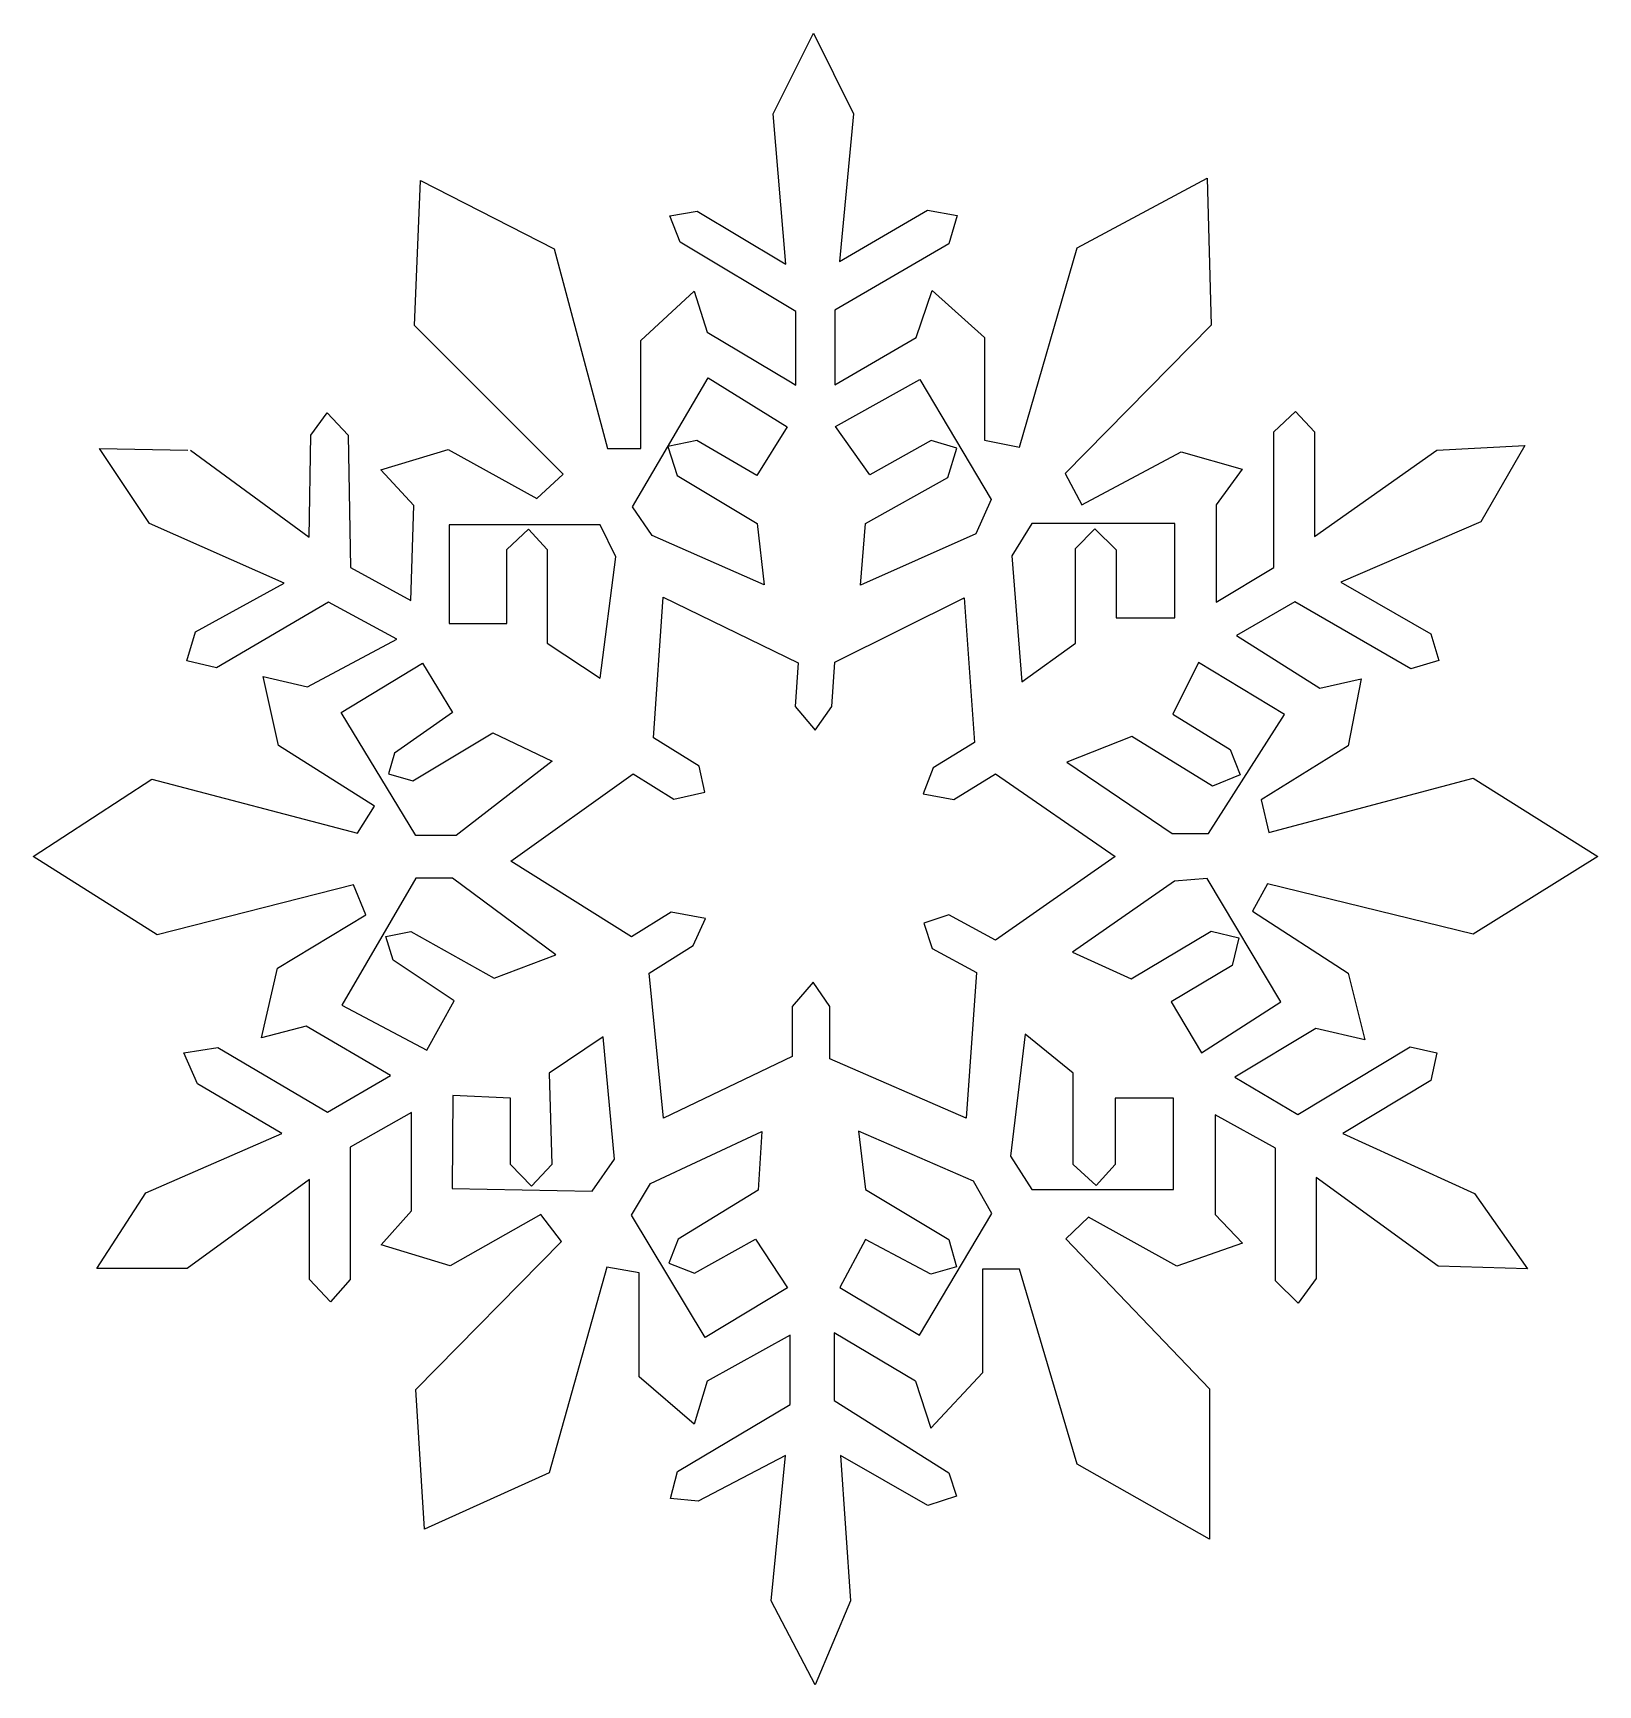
# Model space of a CAD drawing. Header units: millimetres. Extents: x -63 to 31, y -53.7 to 45.5.
import ezdxf

# ---------------------------------------------------------------- set-up
doc = ezdxf.new("R2010")
doc.units = ezdxf.units.MM
doc.layers.get('0').update_dxf_attribs({"linetype": 'CONTINUOUS'})

msp = doc.modelspace()

# ---------------------------------------------------------------- linework, layer by layer
for p, q in [((-18.533, 40.613), (-16.115, 45.455)), ((-16.115, 45.455), (-13.724, 40.613)), ((-17.782, 31.566), (-18.533, 40.613)), ((-13.724, 40.613), (-14.568, 31.743)), ((-0.275, 32.565), (7.525, 36.737)), ((7.525, 36.737), (7.767, 27.915)), ((-40.091, 27.897), (-39.721, 36.606)), ((-39.721, 36.606), (-31.704, 32.494)), ((-24.742, 34.476), (-23.112, 34.764)), ((-23.112, 34.764), (-18.025, 31.712)), ((-14.568, 31.743), (-9.275, 34.826)), ((-9.275, 34.826), (-7.5, 34.5)), ((-24.132, 32.905), (-24.742, 34.476)), ((-7.5, 34.5), (-8.001, 32.796)), ((-17.175, 28.731), (-24.132, 32.905)), ((-8.001, 32.796), (-14.847, 28.809)), ((-31.704, 32.494), (-28.5, 20.5)), ((-3.745, 20.593), (-0.275, 32.565)), ((-18.025, 31.712), (-17.782, 31.566)), ((-26.5, 27), (-23.294, 29.962)), ((-23.294, 29.962), (-22.5, 27.5)), ((-9.953, 27.17), (-9, 30)), ((-9, 30), (-5.848, 27.17)), ((-14.847, 28.809), (-14.847, 24.319)), ((-31.165, 18.972), (-40.091, 27.897)), ((-17.175, 24.305), (-17.175, 28.731)), ((7.767, 27.915), (-1, 19)), ((-26.5, 20.5), (-26.5, 27)), ((-22.5, 27.5), (-17.5, 24.5)), ((-14.847, 24.319), (-9.953, 27.17)), ((-5.848, 27.17), (-5.848, 21)), ((-17.5, 24.5), (-17.175, 24.305)), ((-46.304, 21.304), (-45.325, 22.642)), ((-45.325, 22.642), (-44.071, 21.304)), ((11.531, 21.5), (12.829, 22.719)), ((12.829, 22.719), (13.974, 21.5)), ((-46.42, 15.187), (-46.304, 21.304)), ((-44.071, 21.304), (-43.925, 13.362)), ((-5.848, 21), (-3.745, 20.593)), ((11.531, 13.362), (11.531, 21.5)), ((13.974, 21.5), (13.974, 15.22)), ((-56, 16), (-59, 20.5)), ((-59, 20.5), (-53.7, 20.4)), ((-53.54, 20.397), (-46.42, 15.187)), ((-42.115, 19.218), (-38.068, 20.445)), ((-38.068, 20.445), (-32.736, 17.499)), ((-28.5, 20.5), (-26.5, 20.5)), ((0.003, 17.124), (5.956, 20.308)), ((5.956, 20.308), (9.623, 19.257)), ((13.974, 15.22), (21.313, 20.412)), ((21.313, 20.412), (26.607, 20.692)), ((26.607, 20.692), (23.96, 16.111)), ((-40.117, 17.088), (-42.115, 19.218)), ((-32.736, 17.499), (-31.165, 18.972)), ((-1, 19), (0.003, 17.124)), ((9.623, 19.257), (8.063, 17.124)), ((-40.305, 11.384), (-40.117, 17.088)), ((8.063, 17.124), (8.063, 11.278)), ((-47.925, 12.422), (-56, 16)), ((23.96, 16.111), (15.554, 12.488)), ((-43.925, 13.362), (-40.305, 11.384)), ((8.063, 11.278), (11.531, 13.362)), ((-53.239, 9.488), (-47.925, 12.422)), ((15.554, 12.488), (20.954, 9.368)), ((-45.254, 11.268), (-51.988, 7.337)), ((-41.155, 9.062), (-45.254, 11.268)), ((12.788, 11.296), (9.289, 9.283)), ((19.757, 7.27), (12.788, 11.296)), ((-53.76, 7.754), (-53.239, 9.488)), ((-46.51, 6.188), (-41.155, 9.062)), ((9.289, 9.283), (14.292, 6.118)), ((20.954, 9.368), (21.437, 7.781)), ((-51.988, 7.337), (-53.76, 7.754)), ((21.437, 7.781), (19.757, 7.27)), ((-48.255, 2.666), (-49.178, 6.817)), ((-49.178, 6.817), (-46.51, 6.188)), ((14.292, 6.118), (16.781, 6.68)), ((16.781, 6.68), (16, 2.653)), ((-42.492, -0.969), (-48.255, 2.666)), ((16, 2.653), (10.777, -0.593)), ((-63, -4), (-55.861, 0.648)), ((-55.861, 0.648), (-43.512, -2.586)), ((11.222, -2.563), (23.5, 0.713)), ((23.5, 0.713), (31, -4)), ((-43.512, -2.586), (-42.492, -0.969)), ((10.777, -0.593), (11.222, -2.563)), ((-55.543, -8.704), (-63, -4)), ((31, -4), (23.5, -8.661)), ((-43.742, -5.707), (-55.543, -8.704)), ((-43, -7.5), (-43.742, -5.707)), ((11.151, -5.646), (10.253, -7.276)), ((23.5, -8.661), (11.151, -5.646)), ((-48.319, -10.707), (-43, -7.5)), ((10.253, -7.276), (16, -11)), ((-49.281, -14.892), (-48.319, -10.707)), ((16, -11), (17, -15)), ((-46.603, -14.176), (-49.281, -14.892)), ((-41.538, -17.151), (-46.603, -14.176)), ((14.045, -14.327), (9.189, -17.254)), ((17, -15), (14.045, -14.327)), ((-53.946, -15.784), (-51.902, -15.469)), ((-53.129, -17.651), (-53.946, -15.784)), ((-51.902, -15.469), (-45.309, -19.342)), ((12.98, -19.482), (19.713, -15.425)), ((19.713, -15.425), (21.329, -15.79)), ((21.329, -15.79), (20.952, -17.453)), ((-48.061, -20.628), (-53.129, -17.651)), ((-45.309, -19.342), (-41.538, -17.151)), ((9.189, -17.254), (12.98, -19.482)), ((20.952, -17.453), (15.679, -20.632)), ((-40.266, -19.369), (-43.943, -21.442)), ((-40.266, -25.277), (-40.266, -19.369)), ((11.64, -21.504), (8, -19.5)), ((8, -19.5), (8, -25.494)), ((-56.221, -24.197), (-48.061, -20.628)), ((15.679, -20.632), (23.586, -24.239)), ((-43.943, -21.442), (-43.943, -29.397)), ((11.64, -29.484), (11.64, -21.504)), ((-46.385, -23.393), (-53.74, -28.733)), ((-46.385, -27), (-46.385, -23.393)), ((21.4, -28.6), (14.072, -23.273)), ((14.072, -23.273), (14.072, -29.332)), ((-59.158, -28.733), (-56.221, -24.197)), ((23.586, -24.239), (26.76, -28.757)), ((-42.082, -27.312), (-40.266, -25.277)), ((-32.5, -25.5), (-37.945, -28.569)), ((-31.262, -27.112), (-32.5, -25.5)), ((0.39, -25.657), (-0.969, -26.961)), ((5.699, -28.607), (0.39, -25.657)), ((8, -25.494), (9.644, -27.208)), ((-46.385, -29.397), (-46.385, -27)), ((-37.945, -28.569), (-42.082, -27.312)), ((-40, -36), (-31.262, -27.112)), ((-0.969, -26.961), (7.671, -35.97)), ((9.644, -27.208), (5.699, -28.607)), ((-53.74, -28.733), (-59.158, -28.733)), ((-28.533, -28.658), (-32, -41)), ((-26.593, -29), (-28.533, -28.658)), ((26.76, -28.757), (21.4, -28.6)), ((-45.14, -30.739), (-46.385, -29.397)), ((-43.943, -29.397), (-45.14, -30.739)), ((-26.593, -35.243), (-26.593, -29)), ((-3.754, -28.78), (-5.974, -28.78)), ((-5.974, -28.78), (-5.974, -35)), ((-0.29, -40.485), (-3.754, -28.78)), ((12.987, -30.824), (11.64, -29.484)), ((14.072, -29.332), (12.987, -30.824)), ((-10, -35.5), (-14.885, -32.598)), ((-14.885, -32.598), (-14.885, -36.661)), ((-17.515, -32.738), (-22.5, -35.5)), ((-17.515, -36.901), (-17.515, -32.738)), ((-23.288, -38.093), (-26.593, -35.243)), ((-22.5, -35.5), (-23.288, -38.093)), ((-10, -35.5), (-9.08, -38.322)), ((-5.974, -35), (-9.08, -38.322)), ((-39.477, -44.4), (-40, -36)), ((-14.885, -36.661), (-8, -41)), ((7.671, -35.97), (7.671, -45)), ((-24.285, -40.936), (-17.515, -36.901)), ((-17.794, -39.971), (-23.051, -42.72)), ((-18.669, -48.687), (-17.794, -39.971)), ((-9.244, -42.975), (-14.507, -39.971)), ((-14.507, -39.971), (-13.897, -48.687)), ((7.671, -45), (-0.29, -40.485)), ((-32, -41), (-39.477, -44.4)), ((-24.7, -42.554), (-24.285, -40.936)), ((-8, -41), (-7.535, -42.412)), ((-23.051, -42.72), (-24.7, -42.554)), ((-7.535, -42.412), (-9.244, -42.975)), ((-16.023, -53.748), (-18.669, -48.687)), ((-13.897, -48.687), (-16.023, -53.748))]:
    msp.add_line(p, q)
for points in [[(-19.5, 16), (-19.076, 12.319), (-25.809, 15.286), (-27, 17), (-22.443, 24.743), (-17.7, 21.799), (-19.515, 18.874), (-23.119, 20.995), (-24.87, 20.619), (-24.319, 18.874)], [(-5.454, 17.437), (-6.364, 15.385), (-13.297, 12.306), (-13, 16), (-8.05, 18.757), (-7.515, 20.524), (-9.05, 20.989), (-12.745, 18.931), (-14.796, 21.836), (-9.728, 24.658)], [(-28.928, 6.72), (-28, 14), (-28.928, 15.929), (-38, 15.929), (-38, 10), (-34.536, 10), (-34.536, 14.445), (-33.244, 15.654), (-32.112, 14.445), (-32.112, 8.809)], [(0.77, 15.69), (2.066, 14.416), (2.066, 10.33), (5.574, 10.33), (5.574, 16), (-3, 16), (-4.204, 14.057), (-3.602, 6.498), (-0.373, 8.824), (-0.373, 14.5)], [(-26.943, 0.961), (-24.513, -0.545), (-22.644, -0.134), (-22.989, 1.434), (-25.728, 3.131), (-25.142, 11.584), (-17.04, 7.637), (-17.222, 5.002), (-16.027, 3.586), (-15.014, 5.002), (-14.829, 7.676), (-7.068, 11.532), (-6.445, 2.858), (-8.938, 1.326), (-9.535, -0.232), (-7.691, -0.569), (-5.191, 0.967), (2, -4), (-5.191, -9.018), (-8, -7.5), (-9.5, -8), (-8.992, -9.523), (-6.336, -10.959), (-6.951, -19.705), (-15.148, -16.15), (-15.148, -13), (-16.134, -11.542), (-17.409, -13), (-17.409, -16), (-25.126, -19.705), (-26, -11), (-23.34, -9.342), (-22.607, -7.716), (-24.67, -7.333), (-27.049, -8.816), (-34.309, -4.272)], [(-31.811, 1.723), (-37.581, -2.727), (-40, -2.727), (-44.486, 4.661), (-39.608, 7.623), (-37.81, 4.661), (-41.281, 2.219), (-41.647, 0.967), (-40.19, 0.541), (-35.388, 3.44)], [(6.998, 7.661), (5.461, 4.56), (8.9, 2.437), (9.51, 0.9), (7.839, 0.237), (3.004, 3.22), (-0.906, 1.669), (5.422, -2.613), (7.608, -2.613), (12.169, 4.535)], [(-39.34, -15.636), (-37.712, -12.655), (-41.371, -10.221), (-41.8, -8.8), (-40.3, -8.5), (-35.3, -11.3), (-31.592, -9.9), (-37.8, -5.296), (-40, -5.296), (-44.443, -12.915)], [(5.563, -5.48), (-0.557, -9.737), (2.969, -11.334), (7.759, -8.473), (9.422, -8.872), (9.022, -10.535), (5.364, -12.72), (7.193, -15.783), (11.949, -12.72), (7.529, -5.318)], [(-37.829, -23.941), (-29.414, -24.086), (-28.079, -22.171), (-28.747, -14.818), (-32, -17), (-31.842, -22.488), (-33.051, -23.802), (-34.313, -22.488), (-34.313, -18.5), (-37.786, -18.354)], [(2, -18.5), (2, -22.5), (0.855, -23.758), (-0.528, -22.5), (-0.528, -17), (-3.413, -14.675), (-4.289, -21.989), (-3, -24), (5.5, -24), (5.5, -18.5)], [(-17.691, -29.896), (-22.633, -32.876), (-27.058, -25.538), (-25.911, -23.638), (-19.223, -20.515), (-19.446, -24.033), (-24.255, -26.972), (-24.812, -28.419), (-23.263, -29.015), (-19.601, -26.972)], [(-13.418, -20.5), (-13, -24), (-8, -27), (-7.53, -28.634), (-9.078, -29.079), (-13, -27), (-14.531, -29.887), (-9.747, -32.737), (-5.399, -25.44), (-6.5, -23.5)]]:
    msp.add_lwpolyline(points, close=True)

doc.saveas('drawing.dxf')
